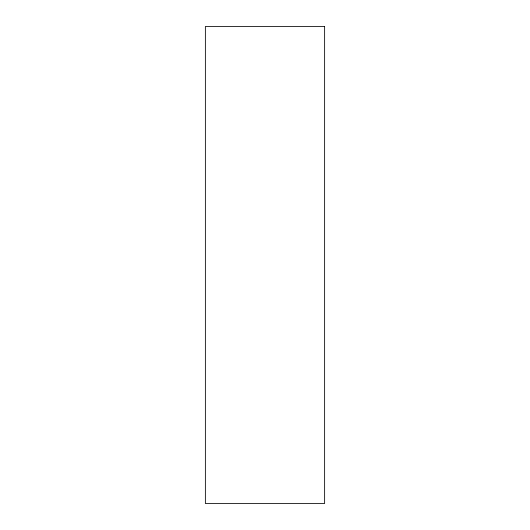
<?xml version="1.0" encoding="UTF-8"?>
<svg xmlns="http://www.w3.org/2000/svg" width="530" height="530" viewBox="0 0 530 530"><rect width="100%" height="100%" fill="white"/><g stroke="black" fill="none" stroke-linecap="round" stroke-linejoin="round"><path stroke-width="0.79" d="M324.625 26.5L205.375 26.5L205.375 503.5L324.625 503.5L324.625 26.5"/></g></svg>
